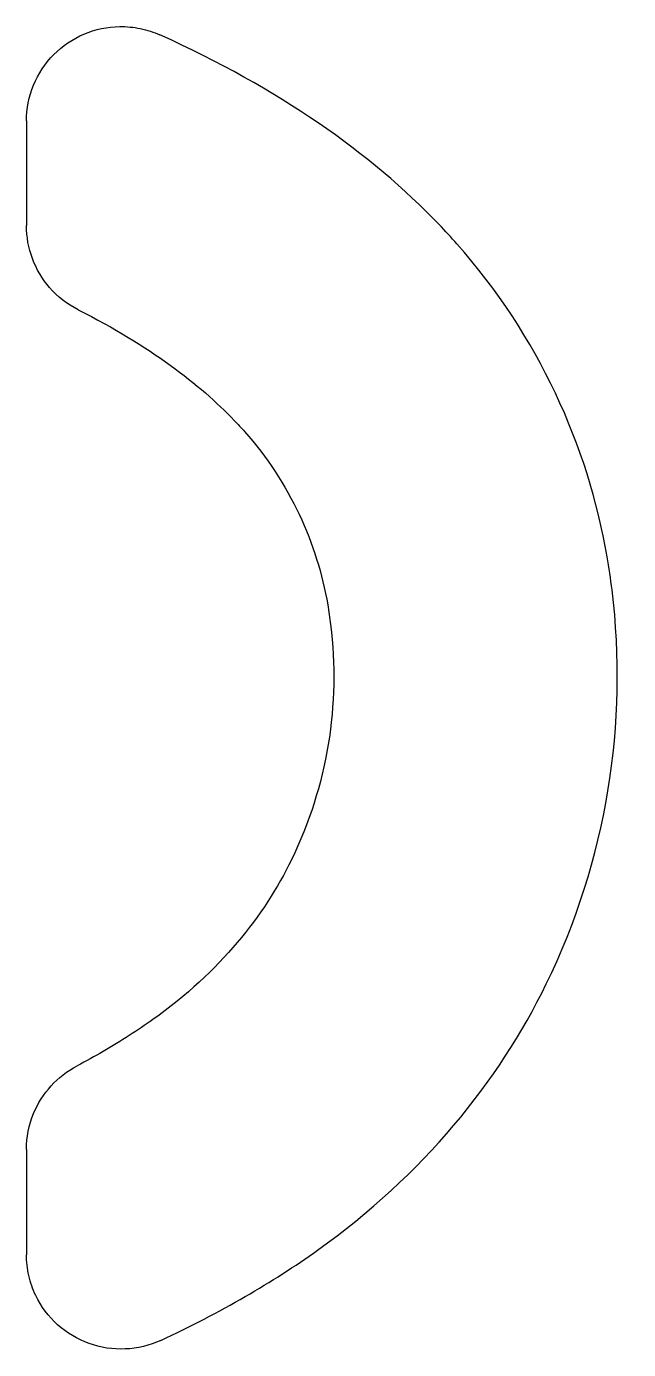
# Model space of a CAD drawing. Header units: millimetres. Extents: x 50 to 62.7, y -14.1 to 13.9.
import ezdxf

# ---------------------------------------------------------------- set-up
doc = ezdxf.new("R2010")
doc.units = ezdxf.units.MM
doc.layers.get('0').update_dxf_attribs({"linetype": 'CONTINUOUS'})

msp = doc.modelspace()

# ---------------------------------------------------------------- linework, layer by layer
for p, q in [((50, 11.928), (50, 9.711)), ((50, -9.858), (50, -12.087))]:
    msp.add_line(p, q)
for points, knots in [([(50, 11.928), (50, 12.188), (50.051, 12.446), (50.249, 12.928), (50.394, 13.147), (50.759, 13.518), (50.977, 13.666), (51.456, 13.87), (51.713, 13.924), (52.12, 13.929), (52.266, 13.915), (52.552, 13.855), (52.692, 13.81), (52.825, 13.75)], [0, 0, 0, 0, 0.0781289, 0.0781289, 0.1562578, 0.1562578, 0.2343867, 0.2343867, 0.3125156, 0.3125156, 0.3563843, 0.3563843, 0.400253, 0.400253, 0.400253, 0.400253]), ([(52.84, -13.902), (53.474, -13.609), (54.069, -13.3), (54.629, -12.975), (55.173, -12.66), (55.683, -12.331), (56.161, -11.99), (58.396, -10.394), (59.988, -8.425), (60.999, -6.353), (62.274, -3.74), (62.739, -0.831), (62.391, 1.994), (62.362, 2.23), (62.328, 2.465), (62.287, 2.698), (61.88, 5.054), (60.833, 7.375), (59.108, 9.324), (58.987, 9.462), (58.861, 9.598), (58.732, 9.733), (57.277, 11.253), (55.336, 12.613), (52.825, 13.75)], [-0.7925131, -0.7925131, -0.7925131, -0.7925131, -0.7659612, -0.7659612, -0.7659612, -0.7399335, -0.7399335, -0.7399335, -0.6165771, -0.6165771, -0.6165771, -0.4649394, -0.4649394, -0.4649394, -0.4521996, -0.4521996, -0.4521996, -0.3216837, -0.3216837, -0.3216837, -0.3126144, -0.3126144, -0.3126144, -0.2104917, -0.2104917, -0.2104917, -0.2104917]), ([(51.097, 7.927), (50.864, 8.044), (50.657, 8.206), (50.331, 8.583), (50.209, 8.79), (50.043, 9.236), (50, 9.473), (50, 9.711)], [0, 0, 0, 0, 0.0781289, 0.0781289, 0.1495925, 0.1495925, 0.2210562, 0.2210562, 0.2210562, 0.2210562]), ([(51.097, 7.927), (52.616, 7.157), (53.664, 6.351), (54.398, 5.584), (54.473, 5.505), (54.546, 5.427), (54.615, 5.349), (55.572, 4.266), (56.15, 2.98), (56.375, 1.677), (56.398, 1.54), (56.419, 1.402), (56.436, 1.26), (56.644, -0.426), (56.366, -2.167), (55.607, -3.721), (55.03, -4.903), (54.101, -6.089), (52.675, -7.107), (52.357, -7.333), (52.007, -7.56), (51.62, -7.784), (51.444, -7.886), (51.261, -7.988), (51.07, -8.088)], [0.224253, 0.224253, 0.224253, 0.224253, 0.3126144, 0.3126144, 0.3126144, 0.3216837, 0.3216837, 0.3216837, 0.4521996, 0.4521996, 0.4521996, 0.4649394, 0.4649394, 0.4649394, 0.6165771, 0.6165771, 0.6165771, 0.7399335, 0.7399335, 0.7399335, 0.7659612, 0.7659612, 0.7659612, 0.7777866, 0.7777866, 0.7777866, 0.7777866]), ([(50, -9.858), (50, -9.598), (50.051, -9.34), (50.238, -8.883), (50.364, -8.685), (50.678, -8.34), (50.863, -8.196), (51.07, -8.088)], [0, 0, 0, 0, 0.0781289, 0.0781289, 0.1480638, 0.1480638, 0.2179988, 0.2179988, 0.2179988, 0.2179988]), ([(52.84, -13.902), (52.603, -14.011), (52.348, -14.074), (51.828, -14.096), (51.568, -14.057), (51.078, -13.881), (50.852, -13.745), (50.466, -13.396), (50.309, -13.185), (50.132, -12.816), (50.083, -12.675), (50.017, -12.384), (50, -12.236), (50, -12.087)], [0, 0, 0, 0, 0.0781289, 0.0781289, 0.1562578, 0.1562578, 0.2343867, 0.2343867, 0.3125156, 0.3125156, 0.3572103, 0.3572103, 0.4019049, 0.4019049, 0.4019049, 0.4019049])]:
    msp.add_open_spline(points, degree=3, knots=knots)

doc.saveas('drawing.dxf')
